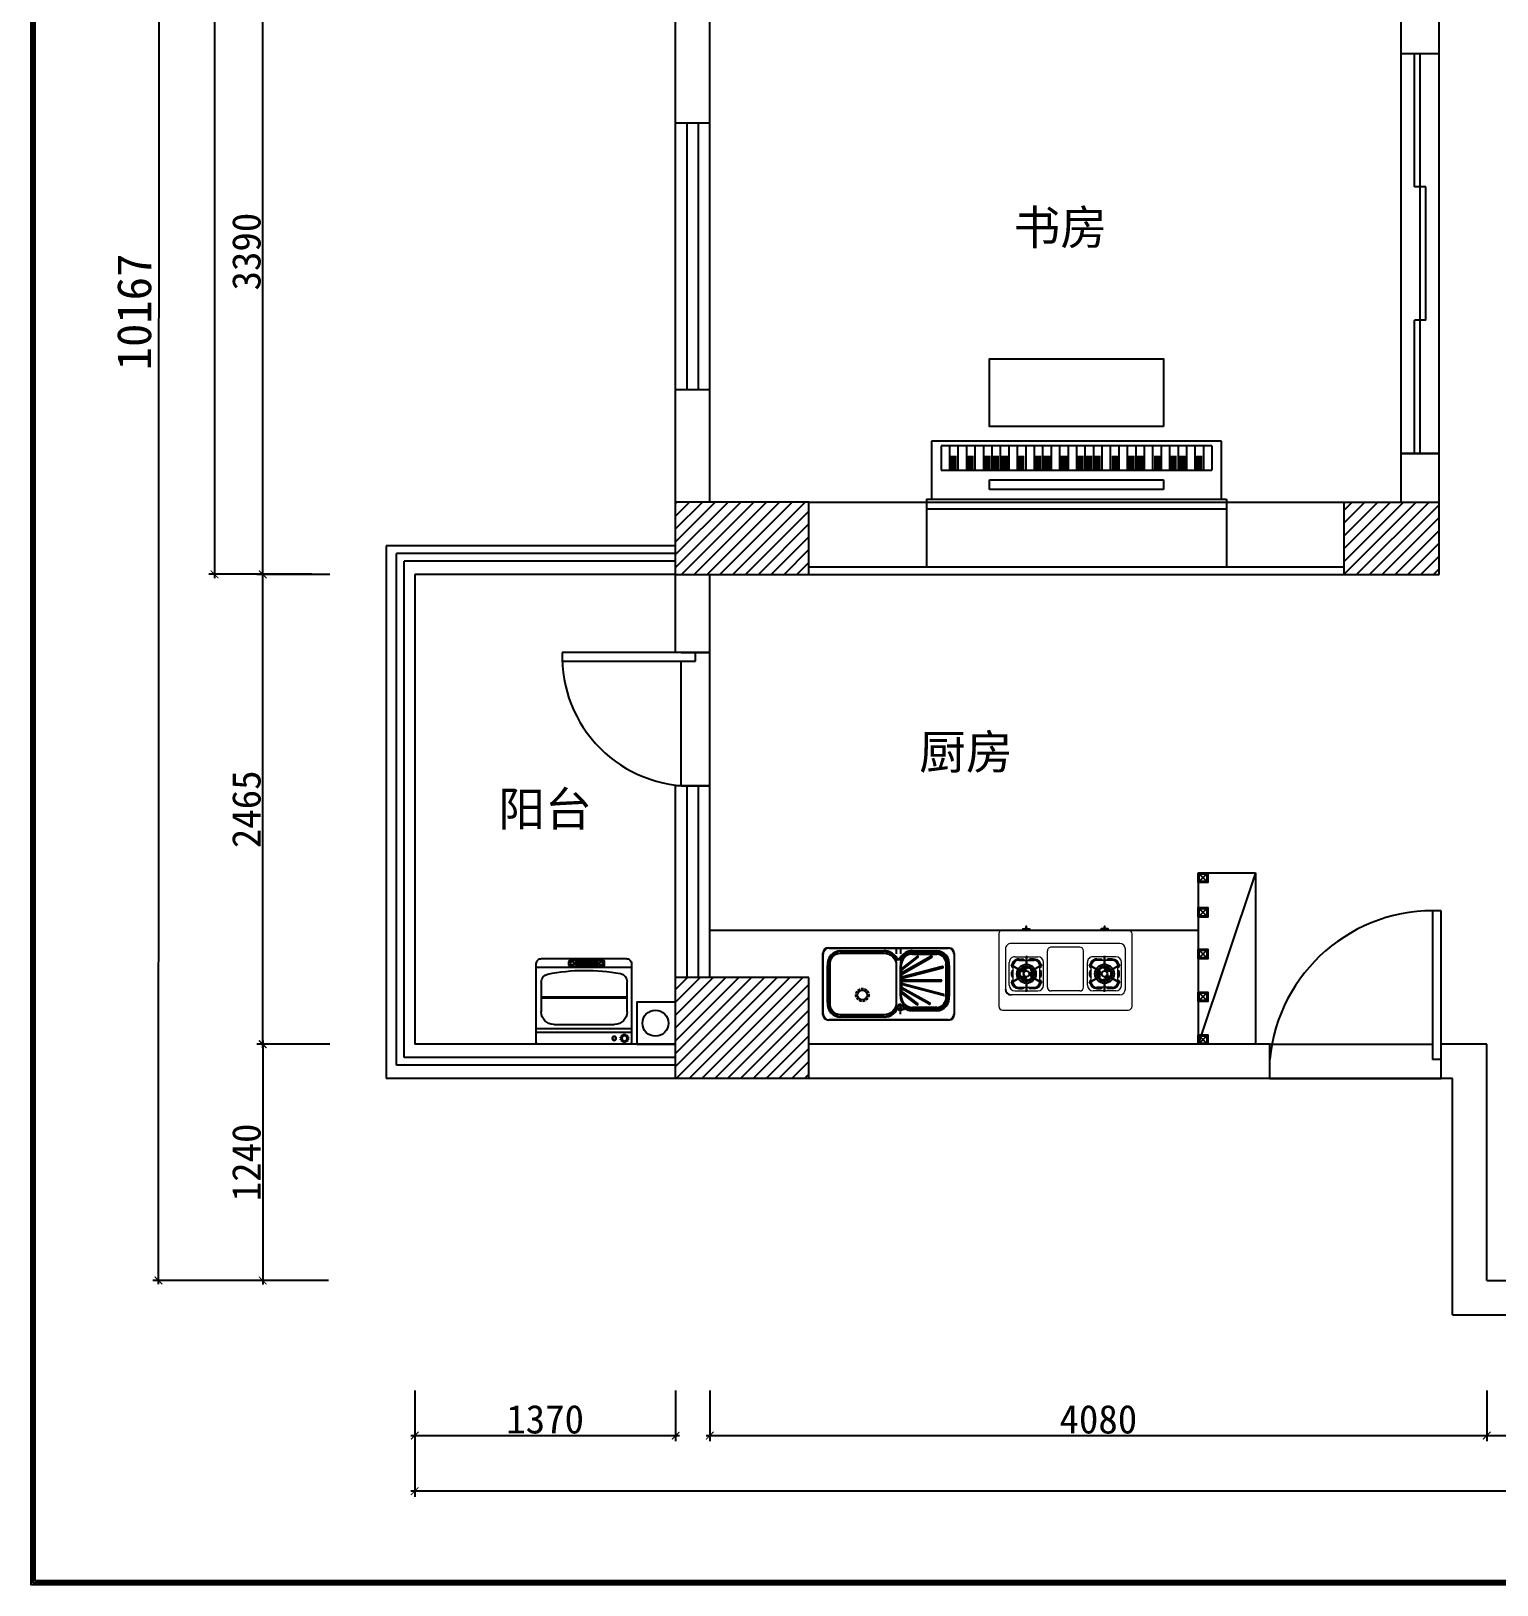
# Model space of a CAD drawing. Header units: millimetres. Extents: x 71641 to 191108, y -23091 to 29972.
# Drawn here: x 115833 to 123531, y 13390 to 21547 of the extents above; entities that cross this region are included whole.
import ezdxf

# ---------------------------------------------------------------- set-up
doc = ezdxf.new("R2010")
doc.units = ezdxf.units.MM
doc.linetypes.add('DASHEDX2', pattern=[1.5, 1, -0.5])
for name, color, linetype in [('3', 5, 'Continuous'), ('7', 7, 'Continuous'), ('LAYER4', 4, 'Continuous')]:
    doc.layers.add(name, color=color, linetype=linetype)
doc.layers.add('4', color=4, linetype='Continuous', lineweight=5)
doc.styles.add('50', font='SimSun.ttf', dxfattribs={"height": 150})
doc.styles.add('60', font='SimSun.ttf', dxfattribs={"height": 180})
doc.styles.get("Standard").update_dxf_attribs({"font": 'SimSun.ttf', "height": 150})
doc.dimstyles.new('50', dxfattribs={"dimscale": 0, "dimtxt": 150, "dimasz": 40, "dimexe": 30, "dimexo": 30, "dimgap": 10, "dimtad": 1, "dimdec": 0, "dimzin": 4, "dimdsep": 46, "dimtxsty": '50', "dimblk": 'ARCHTICK', "dimcen": 40, "dimdle": 20, "dimclrd": 8, "dimclre": 8, "dimclrt": 2, "dimadec": 0, "dimazin": 0, "dimtfac": 1, "dimtdec": 0, "dimtmove": 2, "dimatfit": 3, "dimldrblk": 'DOT', "dimfxl": 0, "dimtolj": 1, "dimtzin": 0, "dimlwd": -1, "dimarcsym": 0})
doc.dimstyles.new('60', dxfattribs={"dimscale": 0, "dimtxt": 180, "dimasz": 40, "dimexe": 30, "dimexo": 30, "dimgap": 40, "dimtad": 1, "dimdec": 0, "dimdsep": 46, "dimtxsty": '60', "dimblk": 'ARCHTICK', "dimcen": 40, "dimdle": 20, "dimclrd": 8, "dimclre": 8, "dimclrt": 2, "dimadec": 0, "dimazin": 0, "dimtfac": 1, "dimtdec": 0, "dimtmove": 2, "dimatfit": 3, "dimldrblk": 'DOT', "dimfxl": 0, "dimarcsym": 0})

# ---------------------------------------------------------------- blocks, each defined once
blk = doc.blocks.new('_ARCHTICK')
at = {"color": 0, "linetype": 'ByBlock', "const_width": 0.15}
blk.add_lwpolyline([(-0.5, -0.5), (0.5, 0.5)], dxfattribs=at)
blk = doc.blocks.new('*D631')
at = {"color": 8, "lineweight": -2}
for p, q in [((119397.7, 14411), (119397.7, 14144.1)), ((123477.7, 14411), (123477.7, 14144.1))]:
    blk.add_line(p, q, dxfattribs=at)
at = {"color": 8}
blk.add_line((119377.7, 14174.1), (123497.7, 14174.1), dxfattribs=at)
at = {"layer": 'Defpoints', "color": 0}
for p in [(119397.7, 14441), (123477.7, 14441), (123477.7, 14174.1)]:
    blk.add_point(p, dxfattribs=at)
at = {"color": 8, "xscale": 40, "yscale": 40, "zscale": 40, "rotation": 180}
blk.add_blockref('_ARCHTICK', (119397.7, 14174.1), dxfattribs=at)
at = {"color": 8, "xscale": 40, "yscale": 40, "zscale": 40}
blk.add_blockref('_ARCHTICK', (123477.7, 14174.1), dxfattribs=at)
at = {"color": 2, "insert": (121437.7, 14259.1), "char_height": 150, "attachment_point": 5, "style": '50'}
blk.add_mtext('\\A1;4080', dxfattribs=at)
blk = doc.blocks.new('_Dot')
at = {"color": 0, "linetype": 'ByBlock', "lineweight": -2}
blk.add_line((-0.5, 0), (-1, 0), dxfattribs=at)
at = {"color": 0, "linetype": 'ByBlock', "const_width": 0.5}
blk.add_lwpolyline([(-0.25, 0, 1), (0.25, 0, 1)], format="xyb", close=True, dxfattribs=at)
blk = doc.blocks.new('DOT')
at = {"color": 0, "linetype": 'ByBlock'}
blk.add_line((-0.5, 0), (-1, 0), dxfattribs=at)
at = {"color": 0, "linetype": 'ByBlock', "const_width": 0.5}
blk.add_lwpolyline([(-0.25, 0, 1), (0.25, 0, 1)], format="xyb", close=True, dxfattribs=at)
blk = doc.blocks.new('*D632')
at = {"color": 8, "lineweight": -2}
for p, q in [((117847.7, 14411), (117847.7, 13852.5)), ((130457.7, 14411), (130457.7, 13852.5))]:
    blk.add_line(p, q, dxfattribs=at)
at = {"color": 8}
blk.add_line((130477.7, 13882.5), (117827.7, 13882.5), dxfattribs=at)
at = {"layer": 'Defpoints', "color": 0}
for p in [(117847.7, 14441), (130457.7, 14441), (117847.7, 13882.5)]:
    blk.add_point(p, dxfattribs=at)
at = {"color": 8, "xscale": 40, "yscale": 40, "zscale": 40}
for p, rotation in [((117847.7, 13882.5), 179.9999999999972), ((130457.7, 13882.5), 359.9999999999972)]:
    blk.add_blockref('_ARCHTICK', p, dxfattribs=dict(at, rotation=rotation))
at = {"color": 2, "insert": (124152.7, 13967.5), "char_height": 150, "attachment_point": 5, "style": '50'}
blk.add_mtext('\\A1;12610', dxfattribs=at)
blk = doc.blocks.new('*D621')
at = {"color": 8, "lineweight": -2}
for p, q in [((117401.5, 18694.3), (117019.5, 18694.3)), ((117401.5, 16229.1), (117019.5, 16229.1))]:
    blk.add_line(p, q, dxfattribs=at)
at = {"color": 8}
blk.add_line((117049.5, 16209.1), (117049.5, 18714.3), dxfattribs=at)
at = {"layer": 'Defpoints', "color": 0}
for p in [(117049.5, 18694.3), (117431.5, 18694.3), (117431.5, 16229.1)]:
    blk.add_point(p, dxfattribs=at)
at = {"color": 8, "xscale": 40, "yscale": 40, "zscale": 40}
for p, rotation in [((117049.5, 18694.3), 90), ((117049.5, 16229.1), 270)]:
    blk.add_blockref('_ARCHTICK', p, dxfattribs=dict(at, rotation=rotation))
at = {"color": 2, "insert": (116964.5, 17461.7), "char_height": 150, "attachment_point": 5, "rotation": 90, "style": '50'}
blk.add_mtext('\\A1;2465', dxfattribs=at)
blk = doc.blocks.new('*D622')
at = {"color": 8}
blk.add_line((117049.5, 16248.1), (117049.5, 14968.1), dxfattribs=at)
at = {"color": 8, "lineweight": -2}
for p, q in [((117401.5, 16228.1), (117019.5, 16228.1)), ((117394.5, 14988.1), (117019.5, 14988.1))]:
    blk.add_line(p, q, dxfattribs=at)
at = {"layer": 'Defpoints', "color": 0}
for p in [(117431.5, 16228.1), (117049.5, 14988.1), (117424.5, 14988.1)]:
    blk.add_point(p, dxfattribs=at)
at = {"color": 8, "xscale": 40, "yscale": 40, "zscale": 40}
for p, rotation in [((117049.5, 16228.1), 90), ((117049.5, 14988.1), 270)]:
    blk.add_blockref('_ARCHTICK', p, dxfattribs=dict(at, rotation=rotation))
at = {"color": 2, "insert": (116964.5, 15608.1), "char_height": 150, "attachment_point": 5, "rotation": 90, "style": '50'}
blk.add_mtext('\\A1;1240', dxfattribs=at)
blk = doc.blocks.new('*D623')
at = {"color": 8, "lineweight": -2}
for p, q in [((117847.7, 14411), (117847.7, 14144.1)), ((119217.7, 14411), (119217.7, 14144.1))]:
    blk.add_line(p, q, dxfattribs=at)
at = {"color": 8}
blk.add_line((117827.7, 14174.1), (119237.7, 14174.1), dxfattribs=at)
at = {"layer": 'Defpoints', "color": 0}
for p in [(117847.7, 14441), (119217.7, 14441), (119217.7, 14174.1)]:
    blk.add_point(p, dxfattribs=at)
at = {"color": 8, "xscale": 40, "yscale": 40, "zscale": 40, "rotation": 180}
blk.add_blockref('_ARCHTICK', (117847.7, 14174.1), dxfattribs=at)
at = {"color": 8, "xscale": 40, "yscale": 40, "zscale": 40}
blk.add_blockref('_ARCHTICK', (119217.7, 14174.1), dxfattribs=at)
at = {"color": 2, "insert": (118532.7, 14259.1), "char_height": 150, "attachment_point": 5, "style": '50'}
blk.add_mtext('\\A1;1370', dxfattribs=at)
blk = doc.blocks.new('XIYIJI')
at = {"color": 6}
for p, q in [((250, -61.9), (-250, -61.9)), ((-250, -83.1), (250, -83.1)), ((-157.8, -104.3), (161.2, -104.3)), ((-223.5, -326.6), (-223.5, -170)), ((226.9, -170), (226.9, -329.2)), ((250, -404), (-250, -404))]:
    blk.add_line(p, q, dxfattribs=at)
at = {"color": 3}
for p, q in [((-223.5, -244.2), (226.9, -244.2)), ((226.9, -248.1), (-223.5, -248.1))]:
    blk.add_line(p, q, dxfattribs=at)
at = {"color": 6}
for points in [[(-250, -10.6), (-250, -422.4, 0.414214), (-222.4, -450), (222.4, -450, 0.414214), (250, -422.4), (250, -10.6, 0.414214), (239.4, 0), (-239.4, 0, 0.414214)], [(-73.2, -409.8), (101.3, -409.8, -0.414214), (108.2, -416.6), (108.2, -434.3, -0.414214), (101.3, -441.1), (-73.2, -441.1, -0.414214), (-80.1, -434.3), (-80.1, -416.6, -0.414214)]]:
    blk.add_lwpolyline(points, format="xyb", close=True, dxfattribs=at)
at = {"color": 3}
for points in [[(-43.8, -416.6), (73.9, -416.6), (73.9, -423.5), (-43.8, -423.5)], [(-43.8, -427.4), (73.9, -427.4), (73.9, -434.3), (-43.8, -434.3)]]:
    blk.add_lwpolyline(points, close=True, dxfattribs=at)
at = {"color": 6}
for centre in [(159, -31), (-62.4, -425.5), (90.5, -425.5)]:
    blk.add_circle(centre, 10.6, dxfattribs=at)
at = {"color": 3}
for centre, radius in [((159, -31), 9.11), ((213.2, -31.2), 15.1), ((213.2, -31.2), 13.9), ((-62.4, -425.5), 9.11), ((90.5, -425.5), 9.11)]:
    blk.add_circle(centre, radius, dxfattribs=at)
at = {"color": 6}
for centre, radius, start, end in [((191.4, -30.6), 3.94, 281.64262, 75.37196), ((213.2, -31.2), 21.2, 188.94387, 198.07072), ((213.2, -31.2), 21.2, 158.94387, 168.07072), ((194.1, -41.6), 3.94, 311.64262, 105.37196), ((194.6, -19.8), 3.94, 251.64262, 45.37196), ((213.2, -31.2), 21.2, 218.94387, 228.07072), ((213.2, -31.2), 21.2, 128.94387, 138.07072), ((201.8, -49.7), 3.94, 341.64262, 135.37196), ((202.8, -12.1), 3.94, 221.64262, 15.37196), ((213.2, -31.2), 21.2, 248.94387, 258.07072), ((213.2, -31.2), 21.2, 98.94387, 108.07072), ((212.6, -52.9), 3.94, 11.64262, 165.37196), ((213.7, -9.5), 3.94, 191.64262, 345.37196), ((213.2, -31.2), 21.2, 278.94387, 288.07072), ((213.2, -31.2), 21.2, 68.94387, 78.07072), ((223.5, -50.3), 3.94, 41.64262, 195.37196), ((224.5, -12.7), 3.94, 161.64262, 315.37196), ((213.2, -31.2), 21.2, 308.94387, 318.07072), ((213.2, -31.2), 21.2, 38.94387, 48.07072), ((231.7, -42.5), 3.94, 71.64262, 225.37196), ((232.2, -20.8), 3.94, 131.64262, 285.37196), ((234.9, -31.8), 3.94, 101.64262, 255.37196), ((213.2, -31.2), 21.2, 338.94387, 348.07072), ((213.2, -31.2), 21.2, 8.94387, 18.07072), ((-157.8, -170), 65.7, 90, 180), ((161.2, -170), 65.7, 0, 90), ((-181.1, -326.6), 42.4, 180, 258.46229), ((8.5, 602.3), 990.4, 258.46229, 280.69968), ((184.5, -329.2), 42.4, 280.69968, 0)]:
    blk.add_arc(centre, radius, start, end, dxfattribs=at)
blk = doc.blocks.new('*D624')
at = {"color": 8, "lineweight": -2}
for p, q in [((117401.5, 22084.3), (117019.5, 22084.3)), ((117401.5, 18694.3), (117019.5, 18694.3))]:
    blk.add_line(p, q, dxfattribs=at)
at = {"color": 8}
blk.add_line((117049.5, 18674.3), (117049.5, 22104.3), dxfattribs=at)
at = {"layer": 'Defpoints', "color": 0}
for p in [(117049.5, 22084.3), (117431.5, 22084.3), (117431.5, 18694.3)]:
    blk.add_point(p, dxfattribs=at)
at = {"color": 8, "xscale": 40, "yscale": 40, "zscale": 40}
for p, rotation in [((117049.5, 22084.3), 90), ((117049.5, 18694.3), 270)]:
    blk.add_blockref('_ARCHTICK', p, dxfattribs=dict(at, rotation=rotation))
at = {"color": 2, "insert": (116964.5, 20389.3), "char_height": 150, "attachment_point": 5, "rotation": 90, "style": '50'}
blk.add_mtext('\\A1;3390', dxfattribs=at)
blk = doc.blocks.new('*D627')
at = {"color": 8, "lineweight": -2}
for p, q in [((123477.7, 14411), (123477.7, 14144.1)), ((128907.7, 14411), (128907.7, 14144.1))]:
    blk.add_line(p, q, dxfattribs=at)
at = {"color": 8}
blk.add_line((123457.7, 14174.1), (128927.7, 14174.1), dxfattribs=at)
at = {"layer": 'Defpoints', "color": 0}
for p in [(123477.7, 14441), (128907.7, 14441), (128907.7, 14174.1)]:
    blk.add_point(p, dxfattribs=at)
at = {"color": 8, "xscale": 40, "yscale": 40, "zscale": 40, "rotation": 180}
blk.add_blockref('_ARCHTICK', (123477.7, 14174.1), dxfattribs=at)
at = {"color": 8, "xscale": 40, "yscale": 40, "zscale": 40}
blk.add_blockref('_ARCHTICK', (128907.7, 14174.1), dxfattribs=at)
at = {"color": 2, "insert": (126192.7, 14259.1), "char_height": 150, "attachment_point": 5, "style": '50'}
blk.add_mtext('\\A1;5430', dxfattribs=at)
blk = doc.blocks.new('A$C61806B4C')
at = {"layer": '3'}
for p, q in [((110, 390), (260, 390)), ((110, 385), (260, 385)), ((435, 430), (705, 430)), ((435, 425), (705, 425)), ((33.7, 110), (33.7, 300)), ((38.7, 110), (38.7, 300)), ((48.7, 110), (48.7, 300)), ((53.7, 109.6), (53.7, 300.4)), ((69.4, 295.6), (326.9, 227.4)), ((110, 375), (260, 375)), ((110.1, 370), (260, 370)), ((324.4, 246.1), (152.9, 342.1)), ((156.2, 349.5), (326, 254.3)), ((322.3, 274.7), (226.3, 347.8)), ((231.3, 354.2), (330, 279.1)), ((330, 300), (330, 110)), ((335, 300), (335, 110)), ((779.1, 340), (779.1, 110)), ((784.1, 340), (784.1, 110)), ((327.7, 219.1), (68.4, 287.6)), ((83.5, 208.9), (321.1, 210.1)), ((83.5, 200.9), (321.1, 200.9)), ((327.7, 191.9), (73.3, 124.7)), ((74.4, 116.7), (327, 183.6)), ((324.6, 164.9), (140.7, 59.8)), ((144, 52.4), (326.2, 156.7)), ((322.6, 136.3), (224.3, 58.6)), ((229.3, 52.2), (330, 131.8)), ((260, 35), (110, 35)), ((260, 25), (110, 25)), ((260, 20), (110, 20)), ((260, 40), (110.1, 40)), ((705, 25), (435, 25)), ((705, 20), (435, 20))]:
    blk.add_line(p, q, dxfattribs=at)
at = {"layer": '3', "linetype": 'DASHEDX2', "ltscale": 30}
for p, q in [((335.5, 352), (335.5, 411.9)), ((310.2, 381.5), (360.2, 381.5)), ((335, 8.5), (335, 145.3)), ((360, 8.5), (360, 150.3))]:
    blk.add_line(p, q, dxfattribs=at)
at = {"layer": '3'}
blk.add_lwpolyline([(435, 415), (705, 415, -0.445378), (769.1, 340), (769.1, 110, -0.445378), (705, 35), (435, 35, -0.414214), (360, 110), (360, 340, -0.414214)], format="xyb", close=True, dxfattribs=at)
for points in [[(321.1, 210.1), (324.9, 212.7), (326.8, 215.4), (327.5, 216.7), (326.8, 219.3)], [(321.1, 200.9), (324.9, 198.3), (326.9, 195.6), (327.5, 194.3), (326.9, 191.7)], [(326.4, 253.6), (329.7, 253.7), (330.3, 258.9), (330.3, 262.2), (327.6, 267.5), (325.6, 270.8), (322.3, 274.7)], [(326.9, 227.4), (329.4, 231.9), (329.4, 234.5), (328.7, 239.8), (327.4, 242.4), (326.7, 244.4), (324.4, 246.1)], [(326.6, 157.4), (329.9, 157.4), (330.6, 152.1), (330.6, 148.8), (327.9, 143.5), (325.9, 140.2), (322.6, 136.3)], [(327, 183.6), (329.5, 179.2), (329.5, 176.5), (328.8, 171.2), (327.5, 168.6), (326.9, 166.6), (324.6, 164.9)]]:
    blk.add_lwpolyline(points, dxfattribs=at)
for centre, radius in [((335.5, 381.5), 9.98), ((569.6, 292.4), 30)]:
    blk.add_circle(centre, radius, dxfattribs=at)
at = {"layer": '3', "linetype": 'DASHEDX2', "ltscale": 15}
blk.add_circle((569.6, 292.4), 40, dxfattribs=at)
at = {"layer": '3'}
for centre, radius, start, end in [((112.1, 310.8), 79.2, 91.55095, 187.83485), ((112.2, 310.8), 74.3, 91.66165, 188.32154), ((260, 300), 90, 43.79336, 90), ((260, 300), 85, 40.28976, 90), ((435, 340), 90, 90, 165.54175), ((435, 340), 85, 90, 165.97218), ((703.3, 348.8), 81.2, 353.79855, 88.80782), ((703.3, 348.7), 76.3, 353.4172, 88.7258), ((112.2, 310.6), 64.4, 91.93734, 189.50115), ((112.2, 310.6), 59.4, 92.01724, 189.89388), ((68.9, 291.6), 4.05, 82.59265, 262.59265), ((154.5, 345.8), 4.05, 66.25499, 246.25499), ((230, 350.4), 4.05, 67.55079, 247.55079), ((260, 300), 75, 0, 90), ((260, 300), 70, 0, 90), ((336.4, 369.2), 18.3, 231.12191, 331.88838), ((336.4, 369.2), 13.3, 211.44562, 329.4824), ((83.5, 205), 4.05, 90, 270), ((83.5, 204.9), 4.05, 90.26249, 270.26249), ((112.1, 99.2), 79.2, 172.16515, 268.44905), ((112.2, 99.2), 74.3, 171.67846, 268.33835), ((112.2, 99.4), 64.4, 170.49885, 268.06266), ((112.2, 99.4), 59.4, 170.10612, 267.98276), ((73.9, 120.7), 4.05, 97.66984, 277.66984), ((260, 110), 70, 270, 0), ((260, 110), 75, 270, 0), ((703.3, 101.3), 76.3, 271.2742, 6.5828), ((703.3, 101.2), 81.2, 271.19218, 6.20145), ((142.3, 56.1), 4.05, 114.0075, 294.0075), ((228, 56), 4.05, 112.7117, 292.7117), ((260, 110), 85, 270, 328.92614), ((260, 110), 90, 270, 328.8241), ((347.9, 55.8), 18.3, 16.84671, 146.70855), ((347.9, 55.8), 13.3, 13.70757, 148.55438), ((435, 110), 90, 214.58235, 270), ((435, 110), 85, 215.14391, 270)]:
    blk.add_arc(centre, radius, start, end, dxfattribs=at)
at = {"layer": '4'}
for p, q in [((0, 35), (0, 415)), ((5, 40), (5, 410)), ((35, 450), (780, 450)), ((40, 445), (775, 445)), ((810, 410), (810, 40)), ((815, 415), (815, 35)), ((775, 5), (40, 5)), ((780, 0), (35, 0))]:
    blk.add_line(p, q, dxfattribs=at)
for centre, start, end in [((35, 415), 90, 180), ((40, 410), 90, 180), ((775, 410), 0, 90), ((780, 415), 0, 90), ((35, 35), 180, 270), ((40, 40), 180, 270), ((775, 40), 270, 0), ((780, 35), 270, 0)]:
    blk.add_arc(centre, 35, start, end, dxfattribs=at)
blk = doc.blocks.new('洗手池图块')
at = {"layer": '3'}
blk.add_blockref('A$C61806B4C', (-920.5, -7.7), dxfattribs=at)
blk = doc.blocks.new('erhgeh')
at = {"layer": '3'}
for p, q in [((194859.9, -17362.3), (194921.4, -17397.8)), ((194917.1, -17395.3), (194864.3, -17364.8)), ((194902.2, -17332.8), (194902.2, -17332.8)), ((194902.2, -17332.8), (194920.7, -17332.8)), ((194942.2, -17314.8), (194942.2, -17385.8)), ((194942.2, -17380.8), (194942.2, -17319.8)), ((195024.5, -17362.3), (194963, -17397.8)), ((194982.2, -17332.8), (194963.7, -17332.8)), ((194967.3, -17395.3), (195020.1, -17364.8)), ((195269.9, -17362.3), (195331.4, -17397.8)), ((195327.1, -17395.3), (195274.3, -17364.8)), ((195312.2, -17332.8), (195330.7, -17332.8)), ((195352.2, -17314.8), (195352.2, -17385.8)), ((195352.2, -17380.8), (195352.2, -17319.8)), ((195434.5, -17362.3), (195373, -17397.8)), ((195392.2, -17332.8), (195373.7, -17332.8)), ((195377.3, -17395.3), (195430.1, -17364.8)), ((195392.2, -17332.8), (195392.2, -17332.8)), ((194859.9, -17457.3), (194921.4, -17421.8)), ((194917.1, -17424.3), (194864.3, -17454.8)), ((194865.2, -17400.3), (194865.2, -17419.3)), ((194921.4, -17387.8), (194933.5, -17380.8)), ((194930.2, -17400.9), (194921.4, -17387.8)), ((194930.2, -17418.8), (194921.4, -17431.9)), ((194933.5, -17438.9), (194921.4, -17431.9)), ((194934.7, -17396.8), (194927.5, -17384.3)), ((194934.7, -17422.8), (194927.5, -17435.4)), ((194940.5, -17394.9), (194933.5, -17380.8)), ((194940.5, -17424.7), (194933.5, -17438.9)), ((194942.2, -17504.8), (194942.2, -17433.8)), ((194942.2, -17438.8), (194942.2, -17499.8)), ((194956, -17403.9), (194971.7, -17402.8)), ((194956, -17415.8), (194971.7, -17416.8)), ((194957.2, -17409.8), (194971.7, -17409.8)), ((195024.5, -17457.3), (194963, -17421.8)), ((194967.3, -17424.3), (195020.1, -17454.8)), ((194971.7, -17402.8), (194971.7, -17416.8)), ((195019.2, -17400.3), (195019.2, -17419.3)), ((195269.9, -17457.3), (195331.4, -17421.8)), ((195327.1, -17424.3), (195274.3, -17454.8)), ((195275.2, -17400.3), (195275.2, -17419.3)), ((195322.7, -17402.8), (195322.7, -17416.8)), ((195338.4, -17403.9), (195322.7, -17402.8)), ((195337.2, -17409.8), (195322.7, -17409.8)), ((195338.4, -17415.8), (195322.7, -17416.8)), ((195352.2, -17504.8), (195352.2, -17433.8)), ((195352.2, -17438.8), (195352.2, -17499.8)), ((195353.9, -17394.9), (195360.9, -17380.8)), ((195353.9, -17424.7), (195360.9, -17438.9)), ((195359.7, -17396.8), (195366.9, -17384.3)), ((195359.7, -17422.8), (195366.9, -17435.4)), ((195373, -17387.8), (195360.9, -17380.8)), ((195360.9, -17438.9), (195373, -17431.9)), ((195364.2, -17400.9), (195373, -17387.8)), ((195364.2, -17418.8), (195373, -17431.9)), ((195434.5, -17457.3), (195373, -17421.8)), ((195377.3, -17424.3), (195430.1, -17454.8)), ((195429.2, -17400.3), (195429.2, -17419.3)), ((194902.2, -17486.8), (194920.7, -17486.8)), ((194982.2, -17486.8), (194963.7, -17486.8)), ((194982.2, -17486.8), (194982.2, -17486.8)), ((195312.2, -17486.8), (195312.2, -17486.8)), ((195312.2, -17486.8), (195330.7, -17486.8)), ((195392.2, -17486.8), (195373.7, -17486.8))]:
    blk.add_line(p, q, dxfattribs=at)
at = {"layer": '3', "const_width": 1}
for points in [[(194917.1, -17395.3), (194864.3, -17364.8)], [(194942.2, -17380.8), (194942.2, -17319.8)], [(194967.3, -17395.3), (195020.1, -17364.8)], [(195327.1, -17395.3), (195274.3, -17364.8)], [(195352.2, -17380.8), (195352.2, -17319.8)], [(195377.3, -17395.3), (195430.1, -17364.8)], [(194917.1, -17424.3), (194864.3, -17454.8)], [(194942.2, -17438.8), (194942.2, -17499.8)], [(194967.3, -17424.3), (195020.1, -17454.8)], [(195327.1, -17424.3), (195274.3, -17454.8)], [(195352.2, -17438.8), (195352.2, -17499.8)], [(195377.3, -17424.3), (195430.1, -17454.8)]]:
    blk.add_lwpolyline(points, dxfattribs=at)
for points in [[(194942.2, -17394.8, -1), (194942.2, -17424.8, -1), (194942.2, -17394.8, -1)], [(195352.2, -17394.8, 1), (195352.2, -17424.8, 1), (195352.2, -17394.8, 1)]]:
    blk.add_lwpolyline(points, format="xyb", dxfattribs=at)
at = {"layer": '3'}
for centre, radius in [((194942.2, -17409.8), 50), ((194942.2, -17409.8), 40), ((194942.2, -17409.8), 37), ((195352.2, -17409.8), 50), ((195352.2, -17409.8), 40), ((195352.2, -17409.8), 37), ((194942.2, -17409.8), 34), ((194942.2, -17409.8), 15), ((195352.2, -17409.8), 34), ((195352.2, -17409.8), 15)]:
    blk.add_circle(centre, radius, dxfattribs=at)
for centre, radius, start, end in [((194902.2, -17369.8), 37, 90, 180), ((194877.1, -17367.8), 12.1, 189.66757, 246.08239), ((194921, -17341.8), 8.95, 12.56398, 91.68605), ((194963.4, -17341.8), 8.95, 88.31395, 167.43602), ((194982.2, -17369.8), 37, 0, 90), ((195007.3, -17367.8), 12.1, 293.91761, 350.33243), ((195312.2, -17369.8), 37, 90, 180), ((195287.1, -17367.8), 12.1, 189.66757, 246.08239), ((195331, -17341.8), 8.95, 12.56398, 91.68605), ((195373.4, -17341.8), 8.95, 88.31395, 167.43602), ((195392.2, -17369.8), 37, 0, 90), ((195417.3, -17367.8), 12.1, 293.91761, 350.33243), ((194874.1, -17400.1), 8.95, 102.56398, 181.68605), ((194874.1, -17419.6), 8.95, 178.31395, 257.43602), ((194877.1, -17451.8), 12.1, 113.91761, 170.33243), ((194902.2, -17449.8), 37, 180, 270), ((194935.2, -17397.7), 17, 95.73063, 144.26937), ((194935.2, -17421.9), 17, 215.73063, 264.26937), ((194956.2, -17409.8), 17, 335.73063, 24.26937), ((194982.2, -17449.8), 37, 270, 0), ((195010.3, -17400.1), 8.95, 358.31395, 77.43602), ((195010.3, -17419.6), 8.95, 282.56398, 1.68605), ((195007.3, -17451.8), 12.1, 9.66757, 66.08239), ((195284.1, -17400.1), 8.95, 102.56398, 181.68605), ((195284.1, -17419.6), 8.95, 178.31395, 257.43602), ((195287.1, -17451.8), 12.1, 113.91761, 170.33243), ((195312.2, -17449.8), 37, 180, 270), ((195338.2, -17409.8), 17, 155.73063, 204.26937), ((195359.2, -17397.7), 17, 35.73063, 84.26937), ((195359.2, -17421.9), 17, 275.73063, 324.26937), ((195392.2, -17449.8), 37, 270, 0), ((195420.3, -17400.1), 8.95, 358.31395, 77.43602), ((195420.3, -17419.6), 8.95, 282.56398, 1.68605), ((195417.3, -17451.8), 12.1, 9.66757, 66.08239), ((194921, -17477.9), 8.95, 268.31395, 347.43602), ((194963.4, -17477.9), 8.95, 192.56398, 271.68605), ((195331, -17477.9), 8.95, 268.31395, 347.43602), ((195373.4, -17477.9), 8.95, 192.56398, 271.68605)]:
    blk.add_arc(centre, radius, start, end, dxfattribs=at)
at = {"layer": '4', "color": 4}
for p, q in [((194797.2, -17239.8), (194797.2, -17619.8)), ((195477.2, -17219.8), (194817.2, -17219.8)), ((195497.2, -17619.8), (195497.2, -17239.8)), ((194832.2, -17329.8), (194832.2, -17539.8)), ((194852.2, -17349.8), (194852.2, -17469.8)), ((194862.2, -17299.8), (195432.2, -17299.8)), ((194872.2, -17369.8), (194872.2, -17449.8)), ((194882.2, -17319.8), (195002.2, -17319.8)), ((194902.2, -17339.8), (194982.2, -17339.8)), ((195012.2, -17369.8), (195012.2, -17449.8)), ((195032.2, -17349.8), (195032.2, -17469.8)), ((195052.2, -17339.8), (195052.2, -17529.8)), ((195072.2, -17319.8), (195222.2, -17319.8)), ((195242.2, -17339.8), (195242.2, -17529.8)), ((195262.2, -17349.8), (195262.2, -17469.8)), ((195282.2, -17369.8), (195282.2, -17449.8)), ((195412.2, -17319.8), (195292.2, -17319.8)), ((195392.2, -17339.8), (195312.2, -17339.8)), ((195422.2, -17369.8), (195422.2, -17449.8)), ((195442.2, -17349.8), (195442.2, -17469.8)), ((195462.2, -17539.8), (195462.2, -17329.8)), ((194882.2, -17499.8), (195002.2, -17499.8)), ((194902.2, -17479.8), (194982.2, -17479.8)), ((195412.2, -17499.8), (195292.2, -17499.8)), ((195392.2, -17479.8), (195312.2, -17479.8)), ((194862.2, -17569.8), (195432.2, -17569.8)), ((195072.2, -17549.8), (195222.2, -17549.8)), ((194817.2, -17639.8), (195477.2, -17639.8)), ((194921.3, -17639.8), (194921.3, -17645.1)), ((194923, -17647.1), (194935.7, -17649)), ((194938.3, -17651.9), (194938.3, -17657.8)), ((194940.3, -17659.8), (194942.3, -17659.8)), ((194944.3, -17651.9), (194944.3, -17657.8)), ((194946.8, -17649), (194959.6, -17647.1)), ((194961.3, -17639.8), (194961.3, -17645.1)), ((195333.1, -17639.8), (195333.1, -17645.1)), ((195347.6, -17649), (195334.8, -17647.1)), ((195350.1, -17651.9), (195350.1, -17657.8)), ((195354.1, -17659.8), (195352.1, -17659.8)), ((195356.1, -17651.9), (195356.1, -17657.8)), ((195371.4, -17647.1), (195358.7, -17649)), ((195373.1, -17639.8), (195373.1, -17645.1))]:
    blk.add_line(p, q, dxfattribs=at)
for centre, radius, start, end in [((194817.2, -17239.8), 20, 90, 180), ((195477.2, -17239.8), 20, 0, 90), ((194862.2, -17329.8), 30, 90, 180), ((194882.2, -17349.8), 30, 90, 180), ((194902.2, -17369.8), 30, 90, 180), ((194982.2, -17369.8), 30, 0, 90), ((195002.2, -17349.8), 30, 0, 90), ((195072.2, -17339.8), 20, 90, 180), ((195222.2, -17339.8), 20, 0, 90), ((195292.2, -17349.8), 30, 90, 180), ((195312.2, -17369.8), 30, 90, 180), ((195392.2, -17369.8), 30, 0, 90), ((195412.2, -17349.8), 30, 0, 90), ((194902.2, -17449.8), 30, 180, 270), ((194982.2, -17449.8), 30, 270, 0), ((195312.2, -17449.8), 30, 180, 270), ((195392.2, -17449.8), 30, 270, 0), ((194882.2, -17469.8), 30, 180, 270), ((195002.2, -17469.8), 30, 270, 0), ((195072.2, -17529.8), 20, 180, 270), ((195222.2, -17529.8), 20, 270, 0), ((195292.2, -17469.8), 30, 180, 270), ((195412.2, -17469.8), 30, 270, 0), ((194862.2, -17539.8), 30, 180, 270), ((195432.2, -17539.8), 30, 270, 0), ((194817.2, -17619.8), 20, 180, 270), ((194923.3, -17645.1), 2, 180, 261.46923), ((194941.3, -17895), 248.6, 85.77922, 94.22078), ((194931, -17652.6), 7.27, 12.02403, 57.18589), ((194935.3, -17651.9), 3, 0, 81.46923), ((194940.3, -17657.8), 2, 180, 270), ((194942.3, -17657.8), 2, 270, 0), ((194947.3, -17651.9), 3, 98.53077, 180), ((194951.5, -17652.6), 7.27, 122.81411, 167.97597), ((194959.3, -17645.1), 2, 278.53077, 0), ((195335.1, -17645.1), 2, 180, 261.46923), ((195353.1, -17895), 248.6, 85.77922, 94.22078), ((195342.9, -17652.6), 7.27, 12.02403, 57.18589), ((195347.1, -17651.9), 3, 0, 81.46923), ((195352.1, -17657.8), 2, 180, 270), ((195354.1, -17657.8), 2, 270, 0), ((195359.1, -17651.9), 3, 98.53077, 180), ((195363.3, -17652.6), 7.27, 122.81411, 167.97597), ((195371.1, -17645.1), 2, 278.53077, 0), ((195477.2, -17619.8), 20, 270, 0)]:
    blk.add_arc(centre, radius, start, end, dxfattribs=at)
at = {"layer": '7', "color": 7}
blk.add_arc((195432.2, -17329.8), 30, 0, 90, dxfattribs=at)
blk.add_arc((195432.2, -17329.8), 30, 0, 90, dxfattribs=at)
blk = doc.blocks.new('117')
at = {"color": 191, "linetype": 'ByBlock'}
for p, q in [((-36007.8, 53407.4), (-37582.6, 53407.4)), ((-37582.6, 53051.8), (-37582.6, 53407.4)), ((-36007.8, 53051.8), (-36007.8, 53407.4)), ((-37557.2, 53051.8), (-37557.2, 52747)), ((-36033.2, 52747), (-36033.2, 53051.8)), ((-37557.2, 52747), (-36033.2, 52747))]:
    blk.add_line(p, q, dxfattribs=at)
at = {"color": 8, "linetype": 'ByBlock'}
for p, q in [((-36007.8, 53102.6), (-37582.6, 53102.6)), ((-36007.8, 53051.8), (-37582.6, 53051.8)), ((-37252.4, 53001), (-36338, 53001)), ((-37252.4, 52950.2), (-37252.4, 53001)), ((-36338, 52950.2), (-37252.4, 52950.2)), ((-36338, 53001), (-36338, 52950.2)), ((-36084, 52899.4), (-37506.4, 52899.4)), ((-37506.4, 52772.4), (-37506.4, 52899.4)), ((-37462, 52772.4), (-37462, 52899.4)), ((-37417.5, 52772.4), (-37417.5, 52899.4)), ((-37373.1, 52772.4), (-37373.1, 52899.4)), ((-37328.6, 52772.4), (-37328.6, 52899.4)), ((-37284.2, 52772.4), (-37284.2, 52899.4)), ((-37239.7, 52772.4), (-37239.7, 52899.4)), ((-37195.3, 52772.4), (-37195.3, 52899.4)), ((-37150.8, 52772.4), (-37150.8, 52899.4)), ((-37106.4, 52772.4), (-37106.4, 52899.4)), ((-37061.9, 52772.4), (-37061.9, 52899.4)), ((-37017.5, 52772.4), (-37017.5, 52899.4)), ((-36973, 52772.4), (-36973, 52899.4)), ((-36928.6, 52772.4), (-36928.6, 52899.4)), ((-36884.1, 52772.4), (-36884.1, 52899.4)), ((-36839.7, 52772.4), (-36839.7, 52899.4)), ((-36795.2, 52772.4), (-36795.2, 52899.4)), ((-36750.8, 52772.4), (-36750.8, 52899.4)), ((-36706.3, 52772.4), (-36706.3, 52899.4)), ((-36661.9, 52772.4), (-36661.9, 52899.4)), ((-36617.4, 52772.4), (-36617.4, 52899.4)), ((-36573, 52772.4), (-36573, 52899.4)), ((-36528.5, 52772.4), (-36528.5, 52899.4)), ((-36484.1, 52772.4), (-36484.1, 52899.4)), ((-36439.6, 52772.4), (-36439.6, 52899.4)), ((-36395.2, 52772.4), (-36395.2, 52899.4)), ((-36350.7, 52772.4), (-36350.7, 52899.4)), ((-36306.3, 52772.4), (-36306.3, 52899.4)), ((-36261.8, 52772.4), (-36261.8, 52899.4)), ((-36217.4, 52772.4), (-36217.4, 52899.4)), ((-36172.9, 52772.4), (-36172.9, 52899.4)), ((-36128.5, 52772.4), (-36128.5, 52899.4)), ((-36084, 52772.4), (-36084, 52899.4)), ((-37506.4, 52772.4), (-36084, 52772.4))]:
    blk.add_line(p, q, dxfattribs=at)
at = {"color": 191, "linetype": 'ByBlock', "const_width": 38.1}
for points in [[(-37436.6, 52899.4), (-37436.6, 52823.2)], [(-37354, 52899.4), (-37354, 52823.2)], [(-37303.2, 52899.4), (-37303.2, 52823.2)], [(-37220.7, 52899.4), (-37220.7, 52823.2)], [(-37131.8, 52899.4), (-37131.8, 52823.2)], [(-37081, 52899.4), (-37081, 52823.2)], [(-36998.4, 52899.4), (-36998.4, 52823.2)], [(-36903.2, 52899.4), (-36903.2, 52823.2)], [(-36858.7, 52899.4), (-36858.7, 52823.2)], [(-36814.3, 52899.4), (-36814.3, 52823.2)], [(-36731.7, 52899.4), (-36731.7, 52823.2)], [(-36642.8, 52899.4), (-36642.8, 52823.2)], [(-36592, 52899.4), (-36592, 52823.2)], [(-36503.1, 52899.4), (-36503.1, 52823.2)], [(-36420.6, 52899.4), (-36420.6, 52823.2)], [(-36369.8, 52899.4), (-36369.8, 52823.2)], [(-36325.3, 52899.4), (-36325.3, 52823.2)], [(-36236.4, 52899.4), (-36236.4, 52823.2)], [(-36147.5, 52899.4), (-36147.5, 52823.2)]]:
    blk.add_lwpolyline(points, dxfattribs=at)
at = {"color": 191, "linetype": 'ByBlock'}
blk.add_lwpolyline([(-37252.4, 52670.8), (-36338, 52670.8), (-36338, 52315.2), (-37252.4, 52315.2)], close=True, dxfattribs=at)
blk = doc.blocks.new('*D638')
at = {"color": 8, "lineweight": -2}
for p, q in [((117199, 25155.4), (116478.8, 25155.9)), ((116501.8, 14968.6), (116508.8, 25175.8)), ((117192, 14988.1), (116471.8, 14988.6))]:
    blk.add_line(p, q, dxfattribs=at)
at = {"layer": 'Defpoints', "color": 0}
for p in [(116508.8, 25155.8), (117229, 25155.3), (117222, 14988.1)]:
    blk.add_point(p, dxfattribs=at)
at = {"color": 8, "lineweight": -2, "xscale": 40, "yscale": 40, "zscale": 40}
for p, rotation in [((116508.8, 25155.8), 89.9604889915653), ((116501.8, 14988.6), 269.9604889915653)]:
    blk.add_blockref('_ARCHTICK', p, dxfattribs=dict(at, rotation=rotation))
at = {"color": 2, "insert": (116375.3, 20072.3), "char_height": 180, "attachment_point": 5, "rotation": 89.96049, "style": '60'}
blk.add_mtext('10167', dxfattribs=at)
blk = doc.blocks.new('*D639')
at = {"color": 8, "lineweight": -2}
for p, q in [((117307.6, 25155.3), (116766.2, 25155.3)), ((116796.2, 25175.3), (116796.2, 18675.3)), ((117307.6, 18695.3), (116766.2, 18695.3))]:
    blk.add_line(p, q, dxfattribs=at)
at = {"layer": 'Defpoints', "color": 0}
for p in [(117337.6, 25155.3), (116796.2, 18695.3), (117337.6, 18695.3)]:
    blk.add_point(p, dxfattribs=at)
at = {"color": 8, "lineweight": -2, "xscale": 40, "yscale": 40, "zscale": 40}
for p, rotation in [((116796.2, 25155.3), 90), ((116796.2, 18695.3), 270)]:
    blk.add_blockref('_ARCHTICK', p, dxfattribs=dict(at, rotation=rotation))
at = {"color": 2, "insert": (116666.2, 21925.3), "char_height": 180, "attachment_point": 5, "rotation": 90, "style": '60'}
blk.add_mtext('6460', dxfattribs=at)

msp = doc.modelspace()

# ---------------------------------------------------------------- hatches: boundary and pattern name
h = msp.add_hatch()
h.set_pattern_fill('ANSI31', color=8, scale=15, style=0)
h.set_pattern_definition([(45, (24150.86, 14117.847), (-33.67596, 33.67596), [])])
h.paths.add_polyline_path([(119217.7, 19074.3), (119217.7, 18694.3), (119917.7, 18694.3), (119917.7, 19074.3)])
h = msp.add_hatch()
h.set_pattern_fill('ANSI31', color=8, scale=15, style=0)
h.set_pattern_definition([(45, (41549.91, 22111.51), (-33.67596, 33.67596), [])])
h.paths.add_polyline_path([(122727.7, 19074.3), (122727.7, 18694.3), (123227.7, 18694.3), (123227.7, 19074.3)])
h = msp.add_hatch()
h.set_pattern_fill('ANSI31', color=8, scale=15, style=0)
h.set_pattern_definition([(45, (41489.91, 24931.51), (-33.67596, 33.67596), [])])
h.paths.add_polyline_path([(119917.7, 16048.1), (119917.7, 16578.1), (119217.7, 16578.1), (119217.7, 16048.1)])

# ---------------------------------------------------------------- linework, layer by layer
for p, q in [((119217.7, 18694.3), (119217.7, 25334.3)), ((123227.7, 21429.3), (123227.7, 22084.3)), ((119397.7, 19074.3), (119397.7, 21664.3)), ((123027.7, 21429.3), (123027.7, 21664.3)), ((123027.7, 21429.3), (123227.7, 21429.3)), ((119397.7, 21064.3), (119217.7, 21064.3)), ((119397.7, 19664.3), (119217.7, 19664.3)), ((119917.7, 19074.3), (119217.7, 19074.3)), ((119217.7, 18694.3), (119217.7, 19074.3)), ((119917.7, 18694.3), (119917.7, 19074.3)), ((122727.7, 19074.3), (123227.7, 19074.3)), ((122727.7, 19074.3), (123227.7, 19074.3)), ((122727.7, 18694.3), (122727.7, 19074.3)), ((123227.7, 18694.3), (123227.7, 19074.3)), ((119217.7, 18694.3), (119917.7, 18694.3)), ((119217.7, 18284.3), (119217.7, 18694.3)), ((119397.7, 18284.3), (119397.7, 18694.3)), ((122727.7, 18694.3), (123227.7, 18694.3)), ((122727.7, 18694.3), (123227.7, 18694.3)), ((122727.7, 18694.3), (122727.7, 18694.3)), ((119397.7, 18284.3), (119217.7, 18284.3)), ((119397.7, 18284.3), (119217.7, 18284.3)), ((119217.7, 16578.1), (119217.7, 17584.3)), ((119397.7, 17584.3), (119217.7, 17584.3)), ((119397.7, 17584.3), (119217.7, 17584.3)), ((119397.7, 17584.3), (119217.7, 17584.3)), ((119397.7, 17584.3), (119217.7, 17584.3)), ((119397.7, 16578.1), (119397.7, 17584.3)), ((119917.7, 16578.1), (119217.7, 16578.1)), ((119217.7, 16048.1), (119217.7, 16578.1)), ((119917.7, 16048.1), (119917.7, 16578.1)), ((122262.4, 16228.1), (119917.7, 16228.1)), ((121962.4, 16228.1), (119917.7, 16228.1)), ((122339.9, 16228.1), (122262.4, 16228.1)), ((122339.9, 16228.1), (122262.4, 16228.1)), ((123467.7, 16228.1), (123237.7, 16228.1)), ((123477.7, 16228.1), (123237.7, 16228.1)), ((123477.7, 14988.1), (123477.7, 16228.1)), ((123297.7, 16048.1), (119217.7, 16048.1)), ((122337.7, 16048.1), (122287.7, 16048.1)), ((123297.7, 14808.1), (123297.7, 16048.1)), ((123477.7, 14988.1), (129087.7, 14988.1)), ((123297.7, 14808.1), (129087.7, 14808.1))]:
    msp.add_line(p, q)
at = {"color": 8}
for p, q in [((123027.7, 19329.3), (123027.7, 21429.3)), ((123227.7, 19329.3), (123227.7, 21429.3)), ((119397.7, 17584.3), (119397.7, 18284.3)), ((119247.7, 17584.3), (119247.7, 18239.3)), ((122262.4, 17128.1), (121962.4, 16228.1)), ((122007.4, 17123.1), (121967.4, 17083.1)), ((121967.4, 17123.1), (122007.4, 17083.1)), ((122007.4, 16941.3), (121967.4, 16901.3)), ((121967.4, 16941.3), (122007.4, 16901.3)), ((121967.4, 16721.9), (122007.4, 16681.9)), ((122007.4, 16721.9), (121967.4, 16681.9)), ((121967.4, 16497.5), (122007.4, 16457.5)), ((122007.4, 16497.5), (121967.4, 16457.5)), ((122007.4, 16273.1), (121967.4, 16233.1)), ((121967.4, 16273.1), (122007.4, 16233.1)), ((122337.7, 16228.1), (123192.7, 16228.1)), ((122337.7, 16228.1), (122341, 16228.1)), ((122337.7, 16048.1), (123237.7, 16048.1))]:
    msp.add_line(p, q, dxfattribs=at)
at = {"color": 0}
for p, q in [((123027.7, 21429.3), (123227.7, 21429.3)), ((123227.7, 19329.3), (123027.7, 19329.3)), ((123027.7, 19074.3), (123027.7, 19329.3)), ((123027.7, 19329.3), (123227.7, 19329.3)), ((123227.7, 19074.3), (123227.7, 19329.3)), ((119247.7, 18284.3), (119397.7, 18284.3)), ((119247.7, 17584.3), (119397.7, 17584.3)), ((122337.7, 16048.1), (122337.7, 16228.1)), ((122337.7, 16048.1), (122337.7, 16228.1)), ((123237.7, 16048.1), (123237.7, 16228.1))]:
    msp.add_line(p, q, dxfattribs=at)
at = {"color": 4}
for p, q in [((123097.7, 20729.3), (123097.7, 21429.3)), ((123127.7, 19329.3), (123127.7, 21429.3)), ((123157.7, 20729.3), (123097.7, 20729.3)), ((123157.7, 20029.3), (123157.7, 20729.3)), ((123157.7, 20029.3), (123097.7, 20029.3)), ((123097.7, 19329.3), (123097.7, 20029.3)), ((117752.7, 16118.1), (117752.7, 18804.3)), ((119217.7, 18804.3), (117752.7, 18804.3)), ((117792.7, 16158.1), (117792.7, 18764.3)), ((119217.7, 18764.3), (117792.7, 18764.3)), ((119217.7, 16158.1), (117792.7, 16158.1)), ((119217.7, 16118.1), (117752.7, 16118.1))]:
    msp.add_line(p, q, dxfattribs=at)
at = {"color": 3}
for p, q in [((119277.7, 19664.3), (119277.7, 21064.3)), ((119337.7, 19664.3), (119337.7, 21064.3)), ((119917.7, 19074.3), (122727.7, 19074.3)), ((118622.7, 18284.3), (118622.7, 18239.3)), ((119322.7, 18284.3), (118622.7, 18284.3)), ((119322.7, 18239.3), (119322.7, 18284.3)), ((118622.7, 18239.3), (119322.7, 18239.3)), ((119277.7, 16578.1), (119277.7, 17584.3)), ((119337.7, 16578.1), (119337.7, 17584.3)), ((121962.4, 17128.1), (122262.4, 17128.1)), ((121962.4, 17128.1), (121962.4, 16228.1)), ((122262.4, 17128.1), (122262.4, 16228.1)), ((123192.7, 16928.1), (123192.7, 16148.1)), ((123237.7, 16928.1), (123192.7, 16928.1)), ((123237.7, 16148.1), (123237.7, 16928.1)), ((119397.7, 16828.1), (121962.4, 16828.1)), ((123237.7, 16148.1), (123192.7, 16148.1))]:
    msp.add_line(p, q, dxfattribs=at)
at = {"color": 1}
for p, q in [((117697.7, 18844.3), (117697.7, 16048.1)), ((119217.7, 18844.3), (117697.7, 18844.3)), ((117847.7, 18694.3), (117847.7, 16228.1)), ((119217.7, 18694.3), (117847.7, 18694.3)), ((119917.7, 18734.3), (122727.7, 18734.3)), ((119917.7, 18694.3), (122727.7, 18694.3)), ((119217.7, 16228.1), (117847.7, 16228.1)), ((119217.7, 16048.1), (117697.7, 16048.1))]:
    msp.add_line(p, q, dxfattribs=at)
at = {"color": 3, "lineweight": -2}
for points in [[(115833.1, 26756.4), (134969, 26756.4), (134969, 13390.2), (115833.1, 13390.2)], [(115844, 26745.6), (134958.2, 26745.6), (134958.2, 13401.1), (115844, 13401.1)], [(115854.8, 26734.7), (134947.4, 26734.7), (134947.4, 13411.9), (115854.8, 13411.9)]]:
    msp.add_lwpolyline(points, close=True, dxfattribs=at)
at = {"color": 3}
for points in [[(121962.4, 17128.1), (122012.4, 17128.1), (122012.4, 17078.1), (121962.4, 17078.1)], [(121962.4, 16946.3), (122012.4, 16946.3), (122012.4, 16896.3), (121962.4, 16896.3)], [(121962.4, 16726.9), (122012.4, 16726.9), (122012.4, 16676.9), (121962.4, 16676.9)], [(121962.4, 16502.5), (122012.4, 16502.5), (122012.4, 16452.5), (121962.4, 16452.5)], [(121962.4, 16278.1), (122012.4, 16278.1), (122012.4, 16228.1), (121962.4, 16228.1)]]:
    msp.add_lwpolyline(points, close=True, dxfattribs=at)
at = {"color": 130}
for points in [[(121967.4, 17123.1), (122007.4, 17123.1), (122007.4, 17083.1), (121967.4, 17083.1)], [(121967.4, 16941.3), (122007.4, 16941.3), (122007.4, 16901.3), (121967.4, 16901.3)], [(121967.4, 16721.9), (122007.4, 16721.9), (122007.4, 16681.9), (121967.4, 16681.9)], [(121967.4, 16497.5), (122007.4, 16497.5), (122007.4, 16457.5), (121967.4, 16457.5)], [(121967.4, 16273.1), (122007.4, 16273.1), (122007.4, 16233.1), (121967.4, 16233.1)]]:
    msp.add_lwpolyline(points, close=True, dxfattribs=at)
at = {"color": 1}
msp.add_lwpolyline([(119217.7, 16448.8), (119014.5, 16448.8), (119014.5, 16228.1), (119217.7, 16228.1)], close=True, dxfattribs=at)
msp.add_circle((119111.9, 16338.9), 68.4, dxfattribs=at)
at = {"color": 8}
for centre, radius, start, end in [((119300.2, 18261.8), 677.9, 178.09789, 271.90211), ((123195.2, 16067.9), 861.2, 87.16872, 174.66005)]:
    msp.add_arc(centre, radius, start, end, dxfattribs=at)

# ---------------------------------------------------------------- block references
at = {"rotation": 180}
msp.add_blockref('erhgeh', (316412.1, -811.8), dxfattribs=at)
at = {"color": 1, "xscale": -1, "rotation": 180}
msp.add_blockref('XIYIJI', (118736, 16228.1), dxfattribs=at)
at = {"layer": '3', "color": 3, "xscale": 0.8500000000058208, "yscale": 0.8499999999985448, "zscale": 0.85, "rotation": 180}
msp.add_blockref('洗手池图块', (119900.2, 16729.4), dxfattribs=at)
at = {"layer": 'LAYER4', "rotation": 180}
msp.add_blockref('117', (84527.5, 72141.8), dxfattribs=at)

# ---------------------------------------------------------------- texts
at = {"char_height": 180, "width": 1146.095, "attachment_point": 1}
for s, insert in [('{\\fSimSun|b0|i0|c134|p2;\\C2;书房}', (120992.6, 20606.4, 0)), ('{\\fSimSun|b0|i0|c134|p2;\\C2;厨房}', (120496.8, 17853)), ('{\\fSimSun|b0|i0|c134|p2;\\C2;阳台}', (118286.9, 17553.4))]:
    msp.add_mtext(s, dxfattribs=dict(at, insert=insert))

# ---------------------------------------------------------------- dimensions: what is measured, and where the dimension line sits
at = {"color": 0}
for p1, p2, distance, picture, middle in [((117222, 14988.1), (117229, 25155.3), 720.2, '*D638', (116375.3, 20072.3)), ((117337.6, 25155.3), (117337.6, 18695.3), -541.4, '*D639', (116666.2, 21925.3))]:
    dim = msp.add_aligned_dim(p1=p1, p2=p2, distance=distance, dimstyle='60', override={"dimscale": 1}, dxfattribs=at)
    dim.commit()
    dim.dimension.update_dxf_attribs({"geometry": picture, "text_midpoint": middle})
for base, p1, p2, picture, middle in [((117049.5, 22084.3), (117431.5, 18694.3), (117431.5, 22084.3), '*D624', (116964.5, 20389.3)), ((117049.5, 18694.3), (117431.5, 16229.1), (117431.5, 18694.3), '*D621', (116964.5, 17461.7)), ((117049.5, 14988.1), (117431.5, 16228.1), (117424.5, 14988.1), '*D622', (116964.5, 15608.1))]:
    dim = msp.add_linear_dim(base=base, p1=p1, p2=p2, angle=270, dimstyle='50', override={"dimscale": 1, "dimldrblk": 'DOT'})
    dim.commit()
    dim.dimension.update_dxf_attribs({"geometry": picture, "text_midpoint": middle})
dim = msp.add_aligned_dim(p1=(130457.7, 14441), p2=(117847.7, 14441), distance=558.5, dimstyle='50', override={"dimscale": 1, "dimldrblk": 'DOT'})
dim.commit()
dim.dimension.update_dxf_attribs({"geometry": '*D632', "text_midpoint": (124152.7, 13967.5)})
for base, p1, p2, picture, middle in [((119217.7, 14174.1), (117847.7, 14441), (119217.7, 14441), '*D623', (118532.7, 14259.1)), ((123477.7, 14174.1), (119397.7, 14441), (123477.7, 14441), '*D631', (121437.7, 14259.1)), ((128907.7, 14174.1), (123477.7, 14441), (128907.7, 14441), '*D627', (126192.7, 14259.1))]:
    dim = msp.add_linear_dim(base=base, p1=p1, p2=p2, dimstyle='50', override={"dimscale": 1, "dimldrblk": 'DOT'})
    dim.commit()
    dim.dimension.update_dxf_attribs({"geometry": picture, "text_midpoint": middle})

doc.saveas('drawing.dxf')
